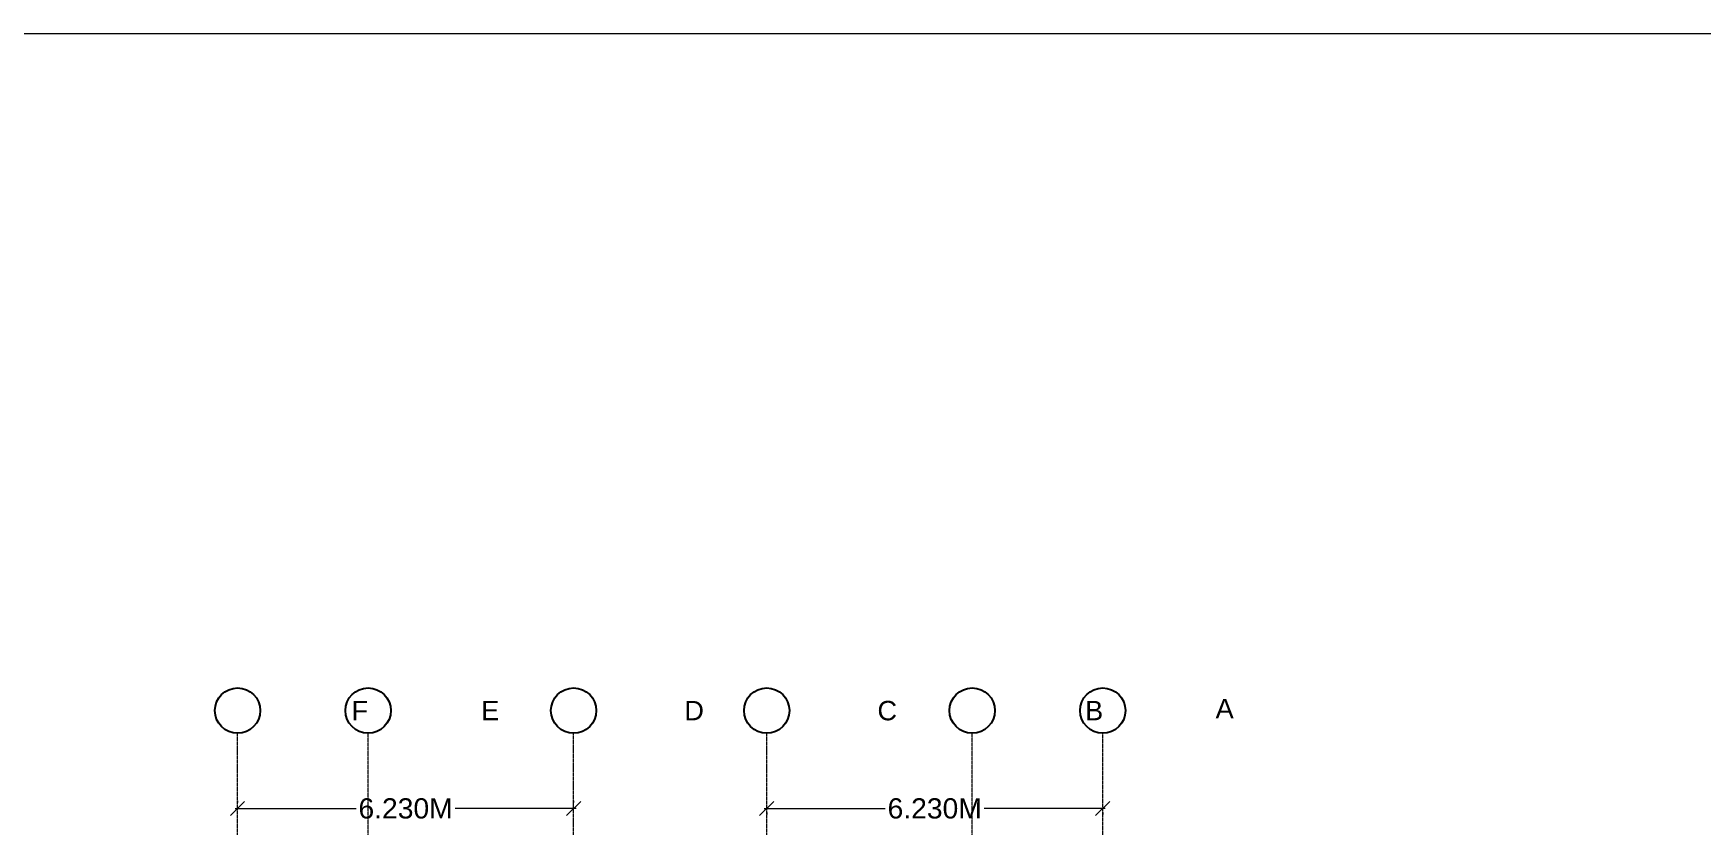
# Model space of a CAD drawing. Header units: metres. Extents: x 1545540 to 2027037, y 435419 to 693806.
# Drawn here: x 1780608 to 1811538, y 574867 to 589560 of the extents above; entities that cross this region are included whole.
import ezdxf

# ---------------------------------------------------------------- set-up
doc = ezdxf.new("R2010")
doc.units = ezdxf.units.M
doc.header["$LTSCALE"] = 1000
doc.header["$PDMODE"] = 35
doc.linetypes.add('CENTER', pattern=[2, 1.25, -0.25, 0.25, -0.25])
doc.layers.get('Defpoints').update_dxf_attribs({"lineweight": 18})
for name, color, linetype, lineweight in [('grid', 21, 'CENTER', 15), ('gride dimen', 3, 'Continuous', 13), ('Text-Grid', 1, 'Continuous', 25)]:
    doc.layers.add(name, color=color, linetype=linetype, lineweight=lineweight)
doc.styles.add('dim-stylus bt', font='arial.ttf')
doc.styles.add('L120', font='simplex.shx', dxfattribs={"height": 1})
doc.dimstyles.new('1      100 (big)', dxfattribs={"dimscale": 75, "dimtxt": 5, "dimasz": 3.5, "dimexe": 1.5, "dimexo": 2, "dimgap": 1, "dimtad": 0, "dimdec": 3, "dimlfac": 0.001, "dimzin": 0, "dimdsep": 46, "dimtxsty": 'dim-stylus bt', "dimblk": 'OBLIQUE', "dimcen": 0, "dimdle": 0.6, "dimclrd": 256, "dimclre": 7, "dimclrt": 256, "dimadec": 0, "dimazin": 0, "dimtfac": 0.7, "dimtdec": 3, "dimtofl": 0, "dimtmove": 1, "dimatfit": 3, "dimldrblk": 'OPEN90', "dimfxl": 0, "dimtolj": 1, "dimtzin": 0, "dimlwd": 15, "dimlwe": 15, "dimarcsym": 0})

# ---------------------------------------------------------------- blocks, each defined once
blk = doc.blocks.new('_Oblique')
at = {"color": 0, "linetype": 'ByBlock', "lineweight": -2}
blk.add_line((-0.5, -0.5), (0.5, 0.5), dxfattribs=at)
blk = doc.blocks.new('*D147')
at = {"layer": 'Defpoints', "color": 0, "ltscale": 50, "transparency": 16777216}
for p in [(1784394, 575175), (1790624, 575185), (1790624, 575175)]:
    blk.add_point(p, dxfattribs=at)
at = {"layer": 'gride dimen', "color": 7, "lineweight": 15, "ltscale": 50, "transparency": 16777216}
for p, q in [((1784394, 575325), (1784394, 575298)), ((1790624, 575325), (1790624, 575298))]:
    blk.add_line(p, q, dxfattribs=at)
at = {"layer": 'gride dimen', "lineweight": 15, "ltscale": 50, "transparency": 16777216}
for p, q in [((1784349, 575185), (1786590, 575185)), ((1790669, 575185), (1788428, 575185))]:
    blk.add_line(p, q, dxfattribs=at)
at = {"layer": 'gride dimen', "lineweight": 15, "ltscale": 50, "transparency": 16777216, "xscale": 262.5, "yscale": 262.5, "zscale": 262.5, "rotation": 180}
blk.add_blockref('_Oblique', (1784394, 575185), dxfattribs=at)
at = {"layer": 'gride dimen', "lineweight": 15, "ltscale": 50, "transparency": 16777216, "xscale": 262.5, "yscale": 262.5, "zscale": 262.5}
blk.add_blockref('_Oblique', (1790624, 575185), dxfattribs=at)
at = {"layer": 'gride dimen', "ltscale": 50, "transparency": 16777216, "insert": (1787509, 575185), "char_height": 375, "attachment_point": 5, "style": 'dim-stylus bt'}
blk.add_mtext('\\A1;6.230M', dxfattribs=at)
blk = doc.blocks.new('_Open90')
at = {"color": 0, "linetype": 'ByBlock', "lineweight": -2}
for p, q in [((0, 0), (-1, 0)), ((-0.5, 0.5), (0, 0)), ((0, 0), (-0.5, -0.5))]:
    blk.add_line(p, q, dxfattribs=at)
blk = doc.blocks.new('*D148')
at = {"layer": 'Defpoints', "color": 0, "ltscale": 50, "transparency": 16777216}
for p in [(1794204, 575263), (1794204, 575185), (1800434, 575263)]:
    blk.add_point(p, dxfattribs=at)
at = {"layer": 'gride dimen', "lineweight": 15, "ltscale": 50, "transparency": 16777216}
for p, q in [((1794159, 575185), (1796400, 575185)), ((1800479, 575185), (1798238, 575185))]:
    blk.add_line(p, q, dxfattribs=at)
at = {"layer": 'gride dimen', "color": 7, "lineweight": 15, "ltscale": 50, "transparency": 16777216}
for p, q in [((1794204, 575113), (1794204, 575073)), ((1800434, 575113), (1800434, 575073))]:
    blk.add_line(p, q, dxfattribs=at)
at = {"layer": 'gride dimen', "lineweight": 15, "ltscale": 50, "transparency": 16777216, "xscale": 262.5, "yscale": 262.5, "zscale": 262.5, "rotation": 180}
blk.add_blockref('_Oblique', (1794204, 575185), dxfattribs=at)
at = {"layer": 'gride dimen', "lineweight": 15, "ltscale": 50, "transparency": 16777216, "xscale": 262.5, "yscale": 262.5, "zscale": 262.5}
blk.add_blockref('_Oblique', (1800434, 575185), dxfattribs=at)
at = {"layer": 'gride dimen', "ltscale": 50, "transparency": 16777216, "insert": (1797319, 575185), "char_height": 375, "attachment_point": 5, "style": 'dim-stylus bt'}
blk.add_mtext('\\A1;6.230M', dxfattribs=at)

msp = doc.modelspace()

# ---------------------------------------------------------------- linework, layer by layer
at = {"layer": 'Defpoints', "ltscale": 50}
msp.add_line((1545539.6716, 589560.2152), (2027037.0061, 589560.2152), dxfattribs=at)
at = {"layer": 'grid', "ltscale": 0.01}
for p, q in [((1784394.4033, 505697.7037), (1784394.4033, 576580.0684)), ((1786814.4032, 566119.1224), (1786814.4032, 576580.0684)), ((1790624.4032, 505742.5033), (1790624.4032, 576580.0684)), ((1794204.4031, 505737.7037), (1794204.4031, 576580.0684)), ((1798014.403, 566119.1224), (1798014.403, 576580.0684)), ((1800434.403, 505467.7037), (1800434.403, 576580.0684))]:
    msp.add_line(p, q, dxfattribs=at)
at = {"layer": 'Text-Grid'}
for centre in [(1784394.4033, 577001.0802), (1786814.4032, 577001.0802), (1790624.4032, 577001.0802), (1794204.4031, 577001.0802), (1798014.403, 577001.0802), (1800434.403, 577001.0802)]:
    msp.add_circle(centre, 421.0118, dxfattribs=at)

# ---------------------------------------------------------------- texts
at = {"layer": 'Text-Grid', "char_height": 360.000023, "width": 4832.064347, "attachment_point": 3, "rotation": 359.99999997, "style": 'L120'}
for s, insert in [('{\\fArial|b0|i0|c0|p34;F}', (1786812.0426, 577180.9282)), ('{\\fArial|b0|i0|c0|p34;E}', (1789246.8918, 577180.9282)), ('{\\fArial|b0|i0|c0|p34;D}', (1793040.2555, 577180.9282)), ('{\\fArial|b0|i0|c0|p34;C}', (1796620.5235, 577180.9282)), ('{\\fArial|b0|i0|c0|p34;B}', (1800442.4065, 577180.9282)), ('{\\fArial|b0|i0|c0|p34;A}', (1802862.4064, 577218.5554))]:
    msp.add_mtext(s, dxfattribs=dict(at, insert=insert))

# ---------------------------------------------------------------- dimensions: what is measured, and where the dimension line sits
at = {"layer": 'gride dimen', "ltscale": 50}
for base, p1, p2, picture, middle in [((1790624.4032, 575185.1675), (1784394.4033, 575175.1356), (1790624.4032, 575175.1356), '*D147', (1787509.4032, 575185.1675)), ((1794204.4031, 575185.1675), (1800434.403, 575262.9804), (1794204.4031, 575262.9804), '*D148', (1797319.403, 575185.1675))]:
    dim = msp.add_linear_dim(base=base, p1=p1, p2=p2, dimstyle='1      100 (big)', override={"dimpost": 'M\\X'}, dxfattribs=at)
    dim.commit()
    dim.dimension.update_dxf_attribs({"geometry": picture, "text_midpoint": middle})

doc.saveas('drawing.dxf')
